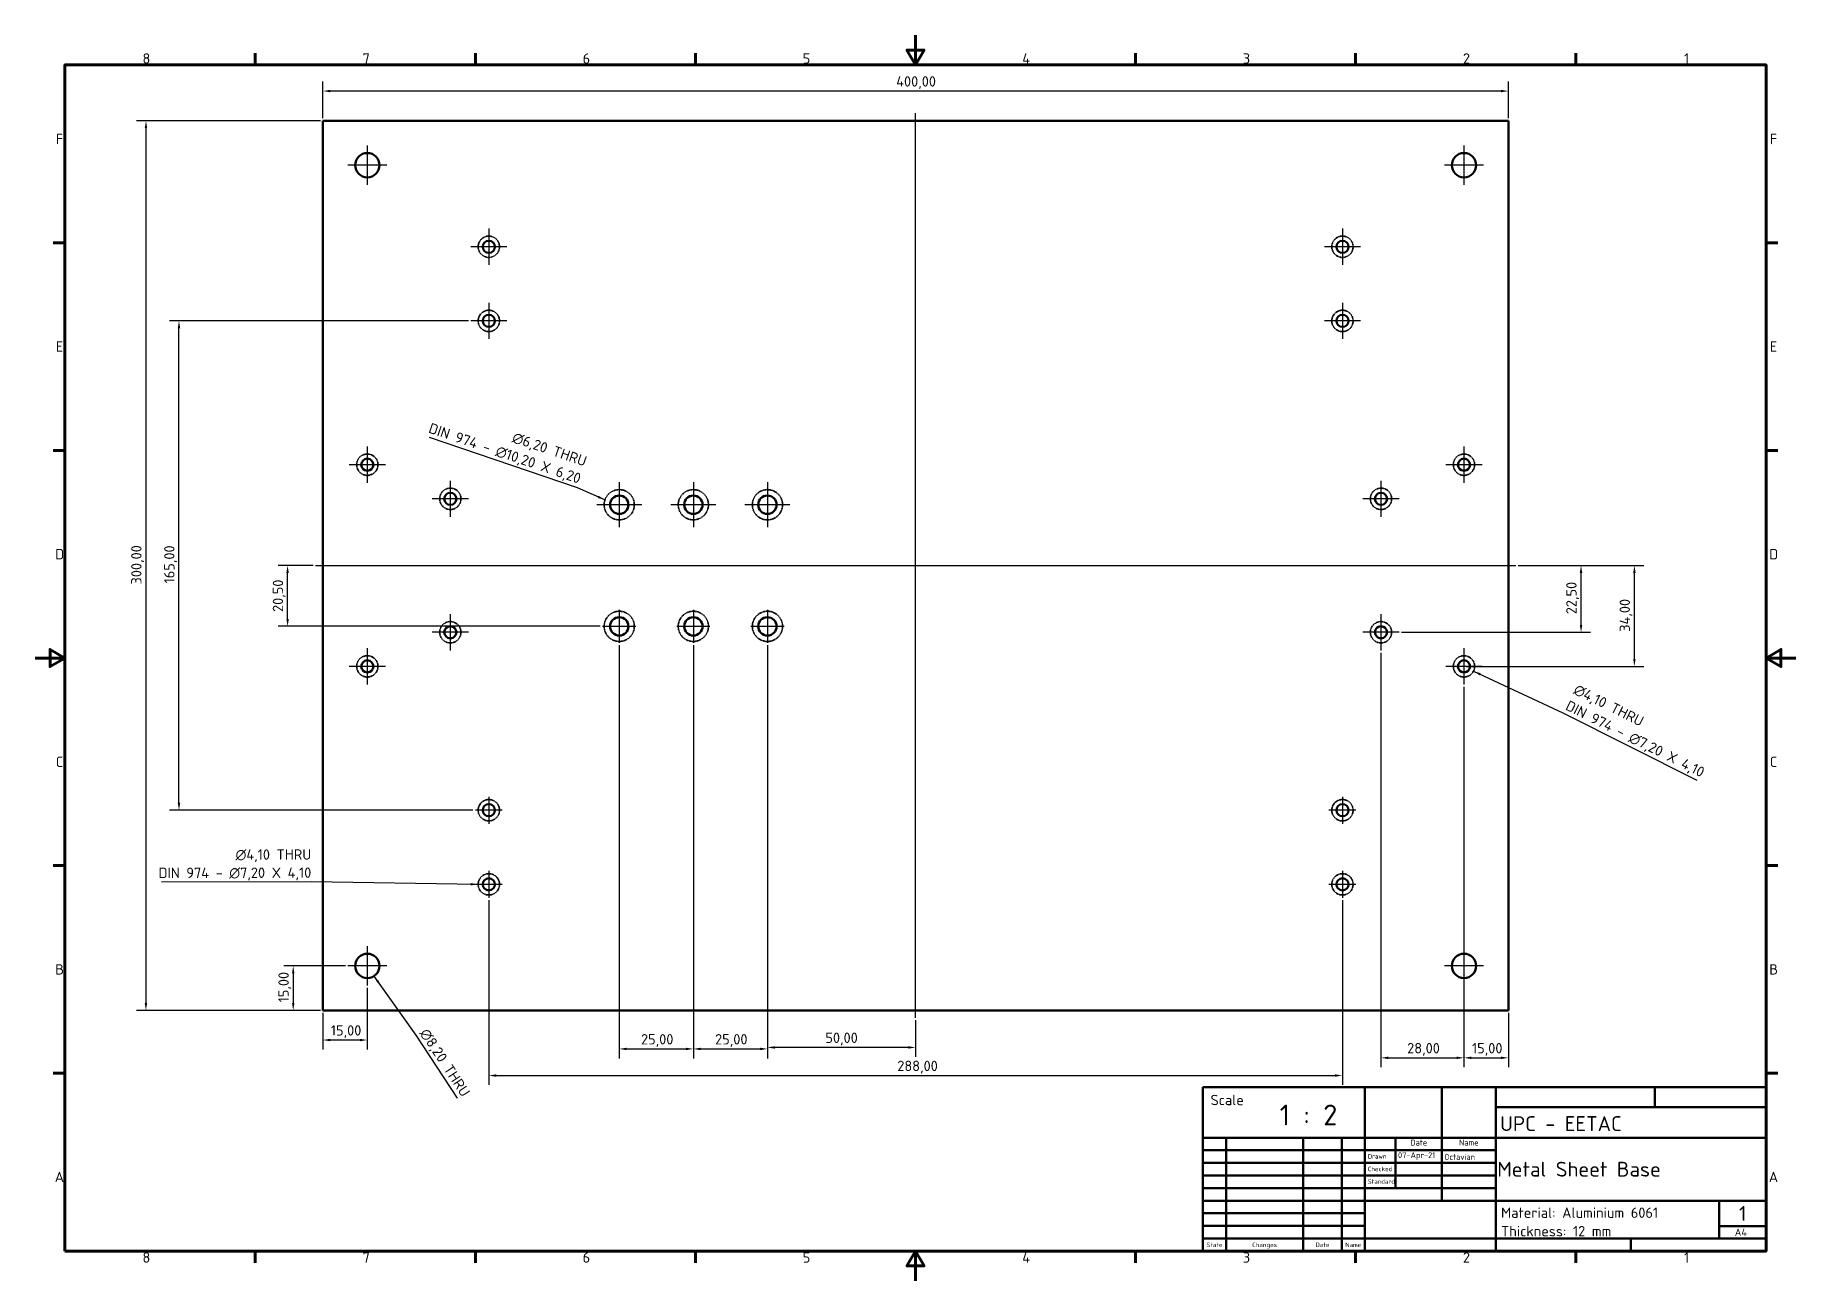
# Model space of a CAD drawing. Header units: millimetres. Extents: x 0 to 594, y 0 to 420.
import ezdxf
from ezdxf.enums import TextEntityAlignment as Align

# ---------------------------------------------------------------- set-up
doc = ezdxf.new("R2010")
doc.units = ezdxf.units.MM
doc.linetypes.add('DASHED', pattern=[0.2067, 0.1654, -0.0413])
for name, color, linetype, lineweight in [('Border (ISO)', 7, 'Continuous', 70), ('Center Mark (ISO)', 7, 'Continuous', 25), ('Centerline (ISO)', 7, 'Continuous', 25), ('Dimension (ISO)', 7, 'Continuous', 25), ('Hidden (ISO)', 7, 'DASHED', 35), ('Symbol (ISO)', 7, 'Continuous', 25), ('Title (ISO)', 7, 'Continuous', 50), ('Visible (ISO)', 7, 'Continuous', 50)]:
    doc.layers.add(name, color=color, linetype=linetype, lineweight=lineweight)
doc.styles.add('Note Text (DIN)', font='isocpeur.ttf')
doc.styles.add('Text Style41', font='isocpeur.ttf')
doc.styles.add('Text Style44', font='isocpeur.ttf')
doc.styles.add('Text Style46', font='isocpeur.ttf')
doc.dimstyles.new('Default (DIN)', dxfattribs={"dimtxt": 3.5, "dimasz": 2.5, "dimexe": 3.175, "dimexo": 0.8, "dimgap": 0.8, "dimtad": 1, "dimrnd": 1e-08, "dimzin": 0, "dimtxsty": 'Note Text (DIN)', "dimcen": 0.09, "dimdle": 10, "dimclrd": 256, "dimclre": 256, "dimclrt": 256, "dimadec": 0, "dimazin": 0, "dimtfac": 1, "dimtmove": 0, "dimatfit": 3, "dimfxl": 1, "dimtolj": 1, "dimtzin": 0, "dimlwd": -1, "dimlwe": -1, "dimarcsym": 0})
doc.dimstyles.new('Default (DIN)$7', dxfattribs={"dimtxt": 3.5, "dimasz": 2.5, "dimexe": 3.175, "dimexo": 0.8, "dimgap": 0.8, "dimtad": 1, "dimrnd": 1e-08, "dimzin": 0, "dimtxsty": 'Note Text (DIN)', "dimcen": 0.09, "dimdle": 10, "dimclrd": 256, "dimclre": 256, "dimclrt": 256, "dimadec": 0, "dimazin": 0, "dimtfac": 1, "dimtmove": 0, "dimatfit": 3, "dimfxl": 1, "dimtolj": 1, "dimtzin": 0, "dimlwd": -1, "dimlwe": -1, "dimarcsym": 0})

# ---------------------------------------------------------------- blocks, each defined once
blk = doc.blocks.new('Borders Default Border')
at = {"layer": 'Border (ISO)'}
for p, q in [((74.25, 410), (74.25, 413.9)), ((148.5, 410), (148.5, 413.9)), ((222.75, 410), (222.75, 413.9)), ((371.25, 410), (371.25, 413.9)), ((445.5, 410), (445.5, 413.9)), ((519.75, 410), (519.75, 413.9)), ((10, 350), (6.1, 350)), ((584, 350), (587.9, 350)), ((10, 280), (6.1, 280)), ((584, 280), (587.9, 280)), ((10, 140), (6.1, 140)), ((584, 140), (587.9, 140)), ((10, 70), (6.1, 70)), ((584, 70), (587.9, 70)), ((74.25, 10), (74.25, 6.1)), ((148.5, 10), (148.5, 6.1)), ((222.75, 10), (222.75, 6.1)), ((371.25, 10), (371.25, 6.1)), ((445.5, 10), (445.5, 6.1)), ((519.75, 10), (519.75, 6.1))]:
    blk.add_line(p, q, dxfattribs=at)
at = {"layer": 'Border (ISO)', "flags": 128}
for points in [[(297, 420), (297, 410), (294.11, 415), (299.89, 415), (297, 410)], [(10, 10), (10, 410), (584, 410), (584, 10), (10, 10)], [(0, 210), (10, 210), (5, 212.89), (5, 207.11), (10, 210)], [(594, 210), (584, 210), (589, 212.89), (589, 207.11), (584, 210)], [(297, 0), (297, 10), (294.11, 5), (299.89, 5), (297, 10)]]:
    blk.add_lwpolyline(points, dxfattribs=at)
at = {"layer": 'Border (ISO)', "char_height": 3.5, "attachment_point": 7, "style": 'Note Text (DIN)'}
for s, insert in [('8', (36.2, 410.4)), ('7', (110.45, 410.4)), ('6', (184.7, 410.4)), ('5', (258.95, 410.4)), ('4', (333.03, 410.4)), ('3', (407.45, 410.4)), ('2', (481.7, 410.4)), ('1', (556.3, 410.4)), ('F', (6.93, 383.25)), ('F', (585.23, 383.25)), ('E', (6.93, 313.25)), ('E', (585.23, 313.25)), ('D', (6.75, 243.25)), ('D', (585.05, 243.25)), ('C', (6.93, 173.25)), ('C', (585.23, 173.25)), ('B', (6.75, 103.25)), ('B', (585.05, 103.25)), ('A', (6.58, 33.25)), ('A', (584.88, 33.25)), ('8', (36.2, 6.1)), ('7', (110.45, 6.1)), ('6', (184.7, 6.1)), ('5', (258.95, 6.1)), ('4', (333.03, 6.1)), ('3', (407.45, 6.1)), ('2', (481.7, 6.1)), ('1', (556.3, 6.1))]:
    blk.add_mtext(s, dxfattribs=dict(at, insert=insert))
blk = doc.blocks.new('Title Blocks DIN')
at = {"layer": 'Title (ISO)'}
for p, q in [((288.4, 155.08), (98.4, 155.08)), ((98.4, 155.08), (98.4, 99.83)), ((153, 99.83), (153, 155.08)), ((179, 138.08), (179, 155.08)), ((197.2, 99.83), (197.2, 155.08)), ((250.8, 148.33), (250.8, 155.08)), ((288.4, 99.83), (288.4, 155.08)), ((197.2, 148.33), (288.4, 148.33)), ((98.4, 138.08), (288.4, 138.08)), ((106.2, 99.83), (106.2, 138.08)), ((132.2, 99.83), (132.2, 138.08)), ((145.2, 99.83), (145.2, 138.08)), ((163.4, 121.08), (163.4, 138.08)), ((179, 116.83), (179, 138.08)), ((98.4, 133.83), (153, 133.83)), ((153, 133.83), (197.2, 133.83)), ((98.4, 129.58), (153, 129.58)), ((98.4, 125.33), (153, 125.33)), ((153, 129.58), (197.2, 129.58)), ((153, 125.33), (197.2, 125.33)), ((98.4, 121.08), (153, 121.08)), ((153, 121.08), (197.2, 121.08)), ((98.4, 116.83), (153, 116.83)), ((153, 116.83), (288.4, 116.83)), ((272.6, 104.08), (272.6, 116.83)), ((98.4, 112.58), (153, 112.58)), ((153, 108.33), (98.4, 108.33)), ((272.6, 108.22), (288.4, 108.22)), ((98.4, 104.08), (153, 104.08)), ((153, 104.08), (197.2, 104.08)), ((197.2, 104.08), (288.4, 104.08)), ((242.8, 99.83), (242.8, 104.08)), ((98.4, 99.83), (288.4, 99.83))]:
    blk.add_line(p, q, dxfattribs=at)
at = {"layer": 'Title (ISO)', "style": 'Text Style46'}
for s, p in [('Date', (171.2, 134.83)), ('Name', (188.1, 134.83))]:
    blk.add_text(s, height=2, dxfattribs=at).set_placement(p, align=Align.BOTTOM_CENTER)
at = {"layer": 'Title (ISO)', "style": 'Text Style44'}
for s, p in [('Drawn', (154, 130.58)), ('Checked', (154, 126.33)), ('Standard', (154, 122.08))]:
    blk.add_text(s, height=1.5, dxfattribs=at).set_placement(p, align=Align.BOTTOM_LEFT)
for s, p in [('State', (102.3, 101.95)), ('Changes', (119.2, 101.95)), ('Date', (138.7, 101.95)), ('Name', (149.1, 101.95))]:
    blk.add_text(s, height=1.5, dxfattribs=at).set_placement(p, align=Align.MIDDLE_CENTER)
at = {"layer": 'Title (ISO)'}
for tag, p, height, style in [('CREATION_DATE_001', (164.2, 131.18), 2, 'Text Style46'), ('AUTHOR_001', (179.8, 130.58), 2, 'Text Style46'), ('TITLE_001', (197.7, 124.95), 5, 'Text Style41'), ('Sheet_number_001', (279.25, 110.02), 5, 'Text Style41')]:
    blk.add_attdef(tag, p, '', height=height, dxfattribs=dict(at, style=style))
at = {"layer": 'Title (ISO)', "style": 'Text Style46'}
for tag, p in [('CHECKED_DATE', (164.4, 126.33)), ('CHECKED_BY', (180, 126.33)), ('ENG_APPROVAL_DATE', (164.4, 122.08)), ('ENG_APPROVED_BY', (180, 122.08))]:
    blk.add_attdef(tag, text='', height=2, dxfattribs=at).set_placement(p, align=Align.BOTTOM_LEFT)
at = {"layer": 'Title (ISO)', "style": 'Text Style41'}
blk.add_attdef('PART_NUMBER', text='', height=5, dxfattribs=at).set_placement((198.2, 110.45), align=Align.MIDDLE_LEFT)
blk = doc.blocks.new('*D7')
at = {"layer": 'Defpoints', "color": 0, "transparency": 16777216}
for p in [(97.05, 391.18), (37.37, 91.18), (97.05, 91.18)]:
    blk.add_point(p, dxfattribs=at)
at = {"layer": 'Dimension (ISO)', "transparency": 16777216}
for p, q in [((96.25, 391.18), (34.19, 391.18)), ((37.37, 388.68), (37.37, 93.68)), ((96.25, 91.18), (34.19, 91.18))]:
    blk.add_line(p, q, dxfattribs=at)
for points in [[(36.95, 388.68), (37.78, 388.68), (37.37, 391.18)], [(36.95, 93.68), (37.78, 93.68), (37.37, 91.18)]]:
    blk.add_solid(points, dxfattribs=at)
at = {"layer": 'Dimension (ISO)', "transparency": 16777216, "insert": (32.37, 234.79), "char_height": 3.5, "attachment_point": 1, "rotation": 90, "style": 'Note Text (DIN)'}
blk.add_mtext('\\A1;300,00', dxfattribs=at)
blk = doc.blocks.new('*D8')
at = {"layer": 'Defpoints', "color": 0, "transparency": 16777216}
for p in [(97.05, 401.18), (97.05, 391.18), (497.05, 391.18)]:
    blk.add_point(p, dxfattribs=at)
at = {"layer": 'Dimension (ISO)', "transparency": 16777216}
for p, q in [((97.05, 391.98), (97.05, 404.35)), ((497.05, 391.98), (497.05, 404.35)), ((494.55, 401.18), (99.55, 401.18))]:
    blk.add_line(p, q, dxfattribs=at)
for points in [[(99.55, 401.59), (99.55, 400.76), (97.05, 401.18)], [(494.55, 401.59), (494.55, 400.76), (497.05, 401.18)]]:
    blk.add_solid(points, dxfattribs=at)
at = {"layer": 'Dimension (ISO)', "transparency": 16777216, "insert": (290.49, 406.18), "char_height": 3.5, "attachment_point": 1, "style": 'Note Text (DIN)'}
blk.add_mtext('\\A1;400,00', dxfattribs=at)
blk = doc.blocks.new('*D9')
at = {"layer": 'Defpoints', "color": 0, "transparency": 16777216}
for p in [(112.05, 99.58), (97.05, 91.18), (97.05, 81.18)]:
    blk.add_point(p, dxfattribs=at)
at = {"layer": 'Dimension (ISO)', "transparency": 16777216}
for p, q in [((112.05, 98.78), (112.05, 78)), ((97.05, 90.38), (97.05, 78)), ((109.55, 81.18), (99.55, 81.18))]:
    blk.add_line(p, q, dxfattribs=at)
for points in [[(99.55, 81.59), (99.55, 80.76), (97.05, 81.18)], [(109.55, 81.59), (109.55, 80.76), (112.05, 81.18)]]:
    blk.add_solid(points, dxfattribs=at)
at = {"layer": 'Dimension (ISO)', "transparency": 16777216, "insert": (99.74, 86.18), "char_height": 3.5, "attachment_point": 1, "style": 'Note Text (DIN)'}
blk.add_mtext('\\A1;15,00', dxfattribs=at)
blk = doc.blocks.new('*D10')
at = {"layer": 'Defpoints', "color": 0, "transparency": 16777216}
for p in [(105.45, 106.18), (87.05, 91.18), (97.05, 91.18)]:
    blk.add_point(p, dxfattribs=at)
at = {"layer": 'Dimension (ISO)', "transparency": 16777216}
for p, q in [((104.65, 106.18), (83.87, 106.18)), ((87.05, 103.68), (87.05, 93.68)), ((96.25, 91.18), (83.87, 91.18))]:
    blk.add_line(p, q, dxfattribs=at)
for points in [[(86.63, 103.68), (87.47, 103.68), (87.05, 106.18)], [(86.63, 93.68), (87.47, 93.68), (87.05, 91.18)]]:
    blk.add_solid(points, dxfattribs=at)
at = {"layer": 'Dimension (ISO)', "transparency": 16777216, "insert": (82.05, 93.86), "char_height": 3.5, "attachment_point": 1, "rotation": 90, "style": 'Note Text (DIN)'}
blk.add_mtext('\\A1;15,00', dxfattribs=at)
blk = doc.blocks.new('*D11')
at = {"layer": 'Defpoints', "color": 0, "transparency": 16777216}
for p in [(499.55, 241.18), (539.55, 241.18), (482.05, 207.18)]:
    blk.add_point(p, dxfattribs=at)
at = {"layer": 'Dimension (ISO)', "transparency": 16777216}
for p, q in [((500.35, 241.18), (542.72, 241.18)), ((539.55, 209.68), (539.55, 238.68)), ((482.85, 207.18), (542.72, 207.18))]:
    blk.add_line(p, q, dxfattribs=at)
for points in [[(539.13, 238.68), (539.97, 238.68), (539.55, 241.18)], [(539.13, 209.68), (539.97, 209.68), (539.55, 207.18)]]:
    blk.add_solid(points, dxfattribs=at)
at = {"layer": 'Dimension (ISO)', "transparency": 16777216, "insert": (534.55, 218.84), "char_height": 3.5, "attachment_point": 1, "rotation": 90, "style": 'Note Text (DIN)'}
blk.add_mtext('\\A1;34,00', dxfattribs=at)
blk = doc.blocks.new('*D12')
at = {"layer": 'Defpoints', "color": 0, "transparency": 16777216}
for p in [(499.55, 241.18), (521.55, 241.18), (460.15, 218.68)]:
    blk.add_point(p, dxfattribs=at)
at = {"layer": 'Dimension (ISO)', "transparency": 16777216}
for p, q in [((500.35, 241.18), (524.72, 241.18)), ((521.55, 221.18), (521.55, 238.68)), ((460.95, 218.68), (524.72, 218.68))]:
    blk.add_line(p, q, dxfattribs=at)
for points in [[(521.13, 238.68), (521.97, 238.68), (521.55, 241.18)], [(521.13, 221.18), (521.97, 221.18), (521.55, 218.68)]]:
    blk.add_solid(points, dxfattribs=at)
at = {"layer": 'Dimension (ISO)', "transparency": 16777216, "insert": (516.55, 224.76), "char_height": 3.5, "attachment_point": 1, "rotation": 90, "style": 'Note Text (DIN)'}
blk.add_mtext('\\A1;22,50', dxfattribs=at)
blk = doc.blocks.new('*D13')
at = {"layer": 'Defpoints', "color": 0, "transparency": 16777216}
for p in [(482.05, 201.08), (497.05, 91.18), (497.05, 75.18)]:
    blk.add_point(p, dxfattribs=at)
at = {"layer": 'Dimension (ISO)', "transparency": 16777216}
for p, q in [((482.05, 200.28), (482.05, 72)), ((497.05, 90.38), (497.05, 72)), ((484.55, 75.18), (494.55, 75.18))]:
    blk.add_line(p, q, dxfattribs=at)
for points in [[(484.55, 75.59), (484.55, 74.76), (482.05, 75.18)], [(494.55, 75.59), (494.55, 74.76), (497.05, 75.18)]]:
    blk.add_solid(points, dxfattribs=at)
at = {"layer": 'Dimension (ISO)', "transparency": 16777216, "insert": (484.74, 80.18), "char_height": 3.5, "attachment_point": 1, "style": 'Note Text (DIN)'}
blk.add_mtext('\\A1;15,00', dxfattribs=at)
blk = doc.blocks.new('*D14')
at = {"layer": 'Defpoints', "color": 0, "transparency": 16777216}
for p in [(454.05, 212.58), (482.05, 201.08), (482.05, 75.18)]:
    blk.add_point(p, dxfattribs=at)
at = {"layer": 'Dimension (ISO)', "transparency": 16777216}
for p, q in [((454.05, 211.78), (454.05, 72)), ((482.05, 200.28), (482.05, 72)), ((456.55, 75.18), (479.55, 75.18))]:
    blk.add_line(p, q, dxfattribs=at)
for points in [[(456.55, 75.59), (456.55, 74.76), (454.05, 75.18)], [(479.55, 75.59), (479.55, 74.76), (482.05, 75.18)]]:
    blk.add_solid(points, dxfattribs=at)
at = {"layer": 'Dimension (ISO)', "transparency": 16777216, "insert": (462.89, 80.18), "char_height": 3.5, "attachment_point": 1, "style": 'Note Text (DIN)'}
blk.add_mtext('\\A1;28,00', dxfattribs=at)
blk = doc.blocks.new('*D15')
at = {"layer": 'Defpoints', "color": 0, "transparency": 16777216}
for p in [(247.05, 215.08), (297.05, 88.68), (247.05, 78.68)]:
    blk.add_point(p, dxfattribs=at)
at = {"layer": 'Dimension (ISO)', "transparency": 16777216}
for p, q in [((247.05, 214.28), (247.05, 75.5)), ((297.05, 87.88), (297.05, 75.5)), ((294.55, 78.68), (249.55, 78.68))]:
    blk.add_line(p, q, dxfattribs=at)
for points in [[(249.55, 79.09), (249.55, 78.26), (247.05, 78.68)], [(294.55, 79.09), (294.55, 78.26), (297.05, 78.68)]]:
    blk.add_solid(points, dxfattribs=at)
at = {"layer": 'Dimension (ISO)', "transparency": 16777216, "insert": (266.59, 83.68), "char_height": 3.5, "attachment_point": 1, "style": 'Note Text (DIN)'}
blk.add_mtext('\\A1;50,00', dxfattribs=at)
blk = doc.blocks.new('*D16')
at = {"layer": 'Defpoints', "color": 0, "transparency": 16777216}
for p in [(222.05, 215.08), (247.05, 215.08), (247.05, 78.18)]:
    blk.add_point(p, dxfattribs=at)
at = {"layer": 'Dimension (ISO)', "transparency": 16777216}
for p, q in [((222.05, 214.28), (222.05, 75)), ((247.05, 214.28), (247.05, 75)), ((224.55, 78.18), (244.55, 78.18))]:
    blk.add_line(p, q, dxfattribs=at)
for points in [[(224.55, 78.59), (224.55, 77.76), (222.05, 78.18)], [(244.55, 78.59), (244.55, 77.76), (247.05, 78.18)]]:
    blk.add_solid(points, dxfattribs=at)
at = {"layer": 'Dimension (ISO)', "transparency": 16777216, "insert": (229.39, 83.18), "char_height": 3.5, "attachment_point": 1, "style": 'Note Text (DIN)'}
blk.add_mtext('\\A1;25,00', dxfattribs=at)
blk = doc.blocks.new('*D17')
at = {"layer": 'Defpoints', "color": 0, "transparency": 16777216}
for p in [(197.05, 215.08), (222.05, 215.08), (222.05, 78.18)]:
    blk.add_point(p, dxfattribs=at)
at = {"layer": 'Dimension (ISO)', "transparency": 16777216}
for p, q in [((197.05, 214.28), (197.05, 75)), ((222.05, 214.28), (222.05, 75)), ((199.55, 78.18), (219.55, 78.18))]:
    blk.add_line(p, q, dxfattribs=at)
for points in [[(199.55, 78.59), (199.55, 77.76), (197.05, 78.18)], [(219.55, 78.59), (219.55, 77.76), (222.05, 78.18)]]:
    blk.add_solid(points, dxfattribs=at)
at = {"layer": 'Dimension (ISO)', "transparency": 16777216, "insert": (204.39, 83.18), "char_height": 3.5, "attachment_point": 1, "style": 'Note Text (DIN)'}
blk.add_mtext('\\A1;25,00', dxfattribs=at)
blk = doc.blocks.new('*D18')
at = {"layer": 'Defpoints', "color": 0, "transparency": 16777216}
for p in [(85.15, 241.18), (94.55, 241.18), (191.45, 220.68)]:
    blk.add_point(p, dxfattribs=at)
at = {"layer": 'Dimension (ISO)', "transparency": 16777216}
for p, q in [((93.75, 241.18), (81.97, 241.18)), ((85.15, 223.18), (85.15, 238.68)), ((190.65, 220.68), (81.97, 220.68))]:
    blk.add_line(p, q, dxfattribs=at)
for points in [[(84.73, 238.68), (85.57, 238.68), (85.15, 241.18)], [(84.73, 223.18), (85.57, 223.18), (85.15, 220.68)]]:
    blk.add_solid(points, dxfattribs=at)
at = {"layer": 'Dimension (ISO)', "transparency": 16777216, "insert": (80.15, 225.51), "char_height": 3.5, "attachment_point": 1, "rotation": 90, "style": 'Note Text (DIN)'}
blk.add_mtext('\\A1;20,50', dxfattribs=at)
blk = doc.blocks.new('*D19')
at = {"layer": 'Defpoints', "color": 0, "transparency": 16777216}
for p in [(153.05, 129.13), (441.05, 129.13), (441.05, 69.2)]:
    blk.add_point(p, dxfattribs=at)
at = {"layer": 'Dimension (ISO)', "transparency": 16777216}
for p, q in [((153.05, 128.33), (153.05, 66.02)), ((441.05, 128.33), (441.05, 66.02)), ((155.55, 69.2), (438.55, 69.2))]:
    blk.add_line(p, q, dxfattribs=at)
for points in [[(155.55, 69.62), (155.55, 68.78), (153.05, 69.2)], [(438.55, 69.62), (438.55, 68.78), (441.05, 69.2)]]:
    blk.add_solid(points, dxfattribs=at)
at = {"layer": 'Dimension (ISO)', "transparency": 16777216, "insert": (290.86, 74.2), "char_height": 3.5, "attachment_point": 1, "style": 'Note Text (DIN)'}
blk.add_mtext('\\A1;288,00', dxfattribs=at)
blk = doc.blocks.new('*D20')
at = {"layer": 'Defpoints', "color": 0, "transparency": 16777216}
for p in [(48.5, 323.68), (146.95, 323.68), (148.5, 158.68)]:
    blk.add_point(p, dxfattribs=at)
at = {"layer": 'Dimension (ISO)', "transparency": 16777216}
for p, q in [((146.15, 323.68), (45.32, 323.68)), ((48.5, 161.18), (48.5, 321.18)), ((147.7, 158.68), (45.32, 158.68))]:
    blk.add_line(p, q, dxfattribs=at)
for points in [[(48.08, 321.18), (48.92, 321.18), (48.5, 323.68)], [(48.08, 161.18), (48.92, 161.18), (48.5, 158.68)]]:
    blk.add_solid(points, dxfattribs=at)
at = {"layer": 'Dimension (ISO)', "transparency": 16777216, "insert": (43.5, 235.14), "char_height": 3.5, "attachment_point": 1, "rotation": 90, "style": 'Note Text (DIN)'}
blk.add_mtext('\\A1;165,00', dxfattribs=at)

msp = doc.modelspace()

# ---------------------------------------------------------------- linework, layer by layer
at = {"layer": 'Center Mark (ISO)', "linetype": 'Continuous'}
for p, q in [((112.05, 382.775), (112.05, 369.575)), ((482.05, 382.775), (482.05, 369.575)), ((118.65, 376.175), (105.45, 376.175)), ((488.65, 376.175), (475.45, 376.175)), ((153.05, 354.775), (153.05, 342.575)), ((441.05, 354.775), (441.05, 342.575)), ((159.15, 348.675), (146.95, 348.675)), ((447.15, 348.675), (434.95, 348.675)), ((153.05, 329.775), (153.05, 317.575)), ((441.05, 329.775), (441.05, 317.575)), ((159.15, 323.675), (146.95, 323.675)), ((447.15, 323.675), (434.95, 323.675)), ((112.05, 281.275), (112.05, 269.075)), ((482.05, 281.275), (482.05, 269.075)), ((118.15, 275.175), (105.95, 275.175)), ((488.15, 275.175), (475.95, 275.175)), ((140.05, 269.775), (140.05, 257.575)), ((197.05, 269.275), (197.05, 254.075)), ((222.05, 269.275), (222.05, 254.075)), ((247.05, 269.275), (247.05, 254.075)), ((454.05, 269.775), (454.05, 257.575)), ((146.15, 263.675), (133.95, 263.675)), ((204.65, 261.675), (189.45, 261.675)), ((229.65, 261.675), (214.45, 261.675)), ((254.65, 261.675), (239.45, 261.675)), ((460.15, 263.675), (447.95, 263.675)), ((197.05, 226.275), (197.05, 215.075)), ((222.05, 226.275), (222.05, 215.075)), ((247.05, 226.275), (247.05, 215.075)), ((140.05, 224.775), (140.05, 212.575)), ((202.65, 220.675), (191.45, 220.675)), ((227.65, 220.675), (216.45, 220.675)), ((252.65, 220.675), (241.45, 220.675)), ((454.05, 224.775), (454.05, 212.575)), ((146.15, 218.675), (133.95, 218.675)), ((460.15, 218.675), (447.95, 218.675)), ((112.05, 213.275), (112.05, 201.075)), ((482.05, 213.275), (482.05, 201.075)), ((118.15, 207.175), (105.95, 207.175)), ((488.15, 207.175), (475.95, 207.175)), ((153.05, 163.225), (153.05, 154.125)), ((441.05, 163.225), (441.05, 154.125)), ((157.6, 158.675), (148.5, 158.675)), ((445.6, 158.675), (436.5, 158.675)), ((153.05, 138.225), (153.05, 129.125)), ((441.05, 138.225), (441.05, 129.125)), ((157.6, 133.675), (148.5, 133.675)), ((445.6, 133.675), (436.5, 133.675)), ((112.05, 112.775), (112.05, 99.575)), ((482.05, 112.775), (482.05, 99.575)), ((118.65, 106.175), (105.45, 106.175)), ((488.65, 106.175), (475.45, 106.175))]:
    msp.add_line(p, q, dxfattribs=at)
at = {"layer": 'Centerline (ISO)', "linetype": 'Continuous'}
for p, q in [((297.05, 88.675), (297.05, 393.675)), ((94.55, 241.175), (499.55, 241.175))]:
    msp.add_line(p, q, dxfattribs=at)
at = {"layer": 'Hidden (ISO)'}
for centre, radius in [((153.05, 348.675), 3.6), ((441.05, 348.675), 3.6), ((153.05, 323.675), 3.6), ((441.05, 323.675), 3.6), ((112.05, 275.175), 3.6), ((482.05, 275.175), 3.6), ((140.05, 263.675), 3.6), ((197.05, 261.675), 5.1), ((222.05, 261.675), 5.1), ((247.05, 261.675), 5.1), ((454.05, 263.675), 3.6), ((197.05, 220.675), 5.1), ((222.05, 220.675), 5.1), ((247.05, 220.675), 5.1), ((140.05, 218.675), 3.6), ((454.05, 218.675), 3.6), ((112.05, 207.175), 3.6), ((482.05, 207.175), 3.6), ((153.05, 158.675), 3.6), ((441.05, 158.675), 3.6), ((153.05, 133.675), 3.6), ((441.05, 133.675), 3.6)]:
    msp.add_circle(centre, radius, dxfattribs=at)
at = {"layer": 'Visible (ISO)'}
for p, q in [((497.05, 391.175), (97.05, 391.175)), ((97.05, 391.175), (97.05, 91.175)), ((497.05, 91.175), (497.05, 391.175)), ((97.05, 91.175), (497.05, 91.175))]:
    msp.add_line(p, q, dxfattribs=at)
for centre, radius in [((112.05, 376.175), 4.1), ((482.05, 376.175), 4.1), ((153.05, 348.675), 2.05), ((441.05, 348.675), 2.05), ((153.05, 323.675), 2.05), ((441.05, 323.675), 2.05), ((112.05, 275.175), 2.05), ((482.05, 275.175), 2.05), ((140.05, 263.675), 2.05), ((197.05, 261.675), 3.1), ((222.05, 261.675), 3.1), ((247.05, 261.675), 3.1), ((454.05, 263.675), 2.05), ((140.05, 218.675), 2.05), ((197.05, 220.675), 3.1), ((222.05, 220.675), 3.1), ((247.05, 220.675), 3.1), ((454.05, 218.675), 2.05), ((112.05, 207.175), 2.05), ((482.05, 207.175), 2.05), ((153.05, 158.675), 2.05), ((441.05, 158.675), 2.05), ((153.05, 133.675), 2.05), ((441.05, 133.675), 2.05), ((112.05, 106.175), 4.1), ((482.05, 106.175), 4.1)]:
    msp.add_circle(centre, radius, dxfattribs=at)

# ---------------------------------------------------------------- block references
msp.add_blockref('Borders Default Border', (0, 0))
msp.add_blockref('Title Blocks DIN', (295.599, -89.828)).add_auto_attribs({'Sheet_number_001': '1', 'TITLE_001': 'Metal Sheet Base', 'CREATION_DATE_001': '07-Apr-21', 'AUTHOR_001': 'Octavian'})

# ---------------------------------------------------------------- texts
at = {"layer": 'Symbol (ISO)', "char_height": 3.5, "style": 'Note Text (DIN)'}
for s, insert, width, attachment_point, rotation, line_spacing_factor in [('\\fAIGDT|b0|i0;\\H3.5000;n\\fISOCPEUR|b0|i0;\\H3.5000;6,20 THRU\\PDIN 974 - \\fAIGDT|b0|i0;\\H3.5000;n\\fISOCPEUR|b0|i0;\\H3.5000;10,20 X 6,20', (183.096, 267.967), 53.78272, 9, 341.210131, 1.05), ('\\fAIGDT|b0|i0;\\H3.5000;n\\fISOCPEUR|b0|i0;\\H3.5000;4,10 THRU\\PDIN 974 - \\fAIGDT|b0|i0;\\H3.5000;n\\fISOCPEUR|b0|i0;\\H3.5000;7,20 X 4,10', (515.626, 192.006), 51.66434, 7, 333.413549, 1.05), ('\\fAIGDT|b0|i0;\\H3.5000;n\\fISOCPEUR|b0|i0;\\H3.5000;4,10 THRU\\PDIN 974 - \\fAIGDT|b0|i0;\\H3.5000;n\\fISOCPEUR|b0|i0;\\H3.5000;7,20 X 4,10', (93.148, 135.052), 51.66434, 9, 0.081647, 1.05), ('\\fAIGDT|b0|i0;\\H3.5000;n\\fISOCPEUR|b0|i0;\\H3.5000;8,20 THRU', (128.959, 83.1), 26.04379, 7, 303.304478, 0.6125)]:
    msp.add_mtext(s, dxfattribs=dict(at, insert=insert, width=width, attachment_point=attachment_point, rotation=rotation, line_spacing_factor=line_spacing_factor))
at = {"layer": 'Symbol (ISO)', "attachment_point": 1, "style": 'Note Text (DIN)'}
for s, insert, char_height, width in [('\\fISOCPEUR|b0|i0;Scale', (396.552, 62.708), 3.5, 11.1948), ('\\fISOCPEUR|b0|i0;\\H7.0000;1 : 2', (419.852, 59.407), 7, 18.8961), ('\\fISOCPEUR|b0|i0;\\H5.0000;UPC - EETAC', (494.251, 55.491), 5, 39.98145)]:
    msp.add_mtext(s, dxfattribs=dict(at, insert=insert, char_height=char_height, width=width))
at = {"layer": 'Symbol (ISO)', "insert": (494.552, 24.708), "char_height": 3.5, "width": 51.77598, "attachment_point": 1, "line_spacing_factor": 1.068348, "style": 'Note Text (DIN)'}
msp.add_mtext('\\fISOCPEUR|b0|i0;Material: Aluminium 6061\\P\\fISOCPEUR|b0|i0;Thickness: 12 mm', dxfattribs=at)
at = {"layer": 'Symbol (ISO)', "insert": (573.391, 17.609), "char_height": 2.5, "attachment_point": 1, "line_spacing_factor": 0.25, "style": 'Note Text (DIN)'}
msp.add_mtext('\\fISOCPEUR|b0|i0;\\H2.5000;A4\\P', dxfattribs=at)

# ---------------------------------------------------------------- dimensions: what is measured, and where the dimension line sits
at = {"layer": 'Dimension (ISO)'}
for base, p1, p2, angle, picture, middle in [((97.05, 401.175), (497.05, 391.175), (97.05, 391.175), 180, '*D8', (297.05, 401.175)), ((37.366, 91.175), (97.05, 391.175), (97.05, 91.175), 90, '*D7', (37.366, 241.175)), ((48.5, 323.675), (148.5, 158.675), (146.95, 323.675), 90, '*D20', (48.5, 241.175)), ((85.15, 241.175), (191.45, 220.675), (94.55, 241.175), 90, '*D18', (85.15, 230.675)), ((521.55, 241.175), (460.15, 218.675), (499.55, 241.175), 90, '*D12', (521.55, 229.925)), ((539.55, 241.175), (482.05, 207.175), (499.55, 241.175), 270, '*D11', (539.55, 224.175)), ((222.05, 78.175), (197.05, 215.075), (222.05, 215.075), 180, '*D17', (209.55, 78.175)), ((247.05, 78.175), (222.05, 215.075), (247.05, 215.075), 180, '*D16', (234.55, 78.175)), ((482.05, 75.175), (454.05, 212.575), (482.05, 201.075), 180, '*D14', (468.05, 75.175)), ((497.05, 75.175), (482.05, 201.075), (497.05, 91.175), 180, '*D13', (489.55, 75.175)), ((441.05, 69.199), (153.05, 129.125), (441.05, 129.125), 180, '*D19', (297.25, 69.199)), ((87.05, 91.175), (105.45, 106.175), (97.05, 91.175), 90, '*D10', (87.05, 98.675)), ((97.05, 81.175), (112.05, 99.575), (97.05, 91.175), 180, '*D9', (104.55, 81.175))]:
    dim = msp.add_linear_dim(base=base, p1=p1, p2=p2, angle=angle, dimstyle='Default (DIN)', override={"dimgap": 0.8, "dimdec": 2, "dimtol": 0, "dimlim": 0, "dimtp": 0, "dimtm": 0, "dimtdec": 2, "dimtofl": 0, "dimatfit": 1}, dxfattribs=at)
    dim.commit()
    dim.dimension.update_dxf_attribs({"geometry": picture, "text_midpoint": middle, "dimtype": 160})
dim = msp.add_linear_dim(base=(247.05, 78.675), p1=(297.05, 88.675), p2=(247.05, 215.075), dimstyle='Default (DIN)', override={"dimgap": 0.8, "dimdec": 2, "dimtol": 0, "dimlim": 0, "dimtp": 0, "dimtm": 0, "dimtdec": 2, "dimtofl": 0, "dimatfit": 1}, dxfattribs=at)
dim.commit()
dim.dimension.update_dxf_attribs({"geometry": '*D15', "text_midpoint": (271.75, 78.675), "dimtype": 160})

# ---------------------------------------------------------------- leaders
at = {"layer": 'Symbol (ISO)', "annotation_type": 0, "has_hookline": 1}
for points, hookline_direction, text_width, horizontal_direction in [([(192.222, 263.318), (182.908, 267.415)], 1, 52.681, (0.946706, -0.322098, 0)), ([(485.269, 205.564), (515.365, 191.485)], 0, 50.581, (0.89426, -0.447548, 0)), ([(149.45, 133.67), (93.149, 134.468)], 1, 50.581, (0.999999, 0.001425, 0)), ([(114.301, 102.749), (128.472, 82.78)], 0, 25.306, (0.549088, -0.835764, 0))]:
    msp.add_leader(points, dimstyle='Default (DIN)$7', override={"dimgap": 0, "dimtad": 1}, dxfattribs=dict(at, hookline_direction=hookline_direction, text_width=text_width, horizontal_direction=horizontal_direction))

doc.saveas('drawing.dxf')
